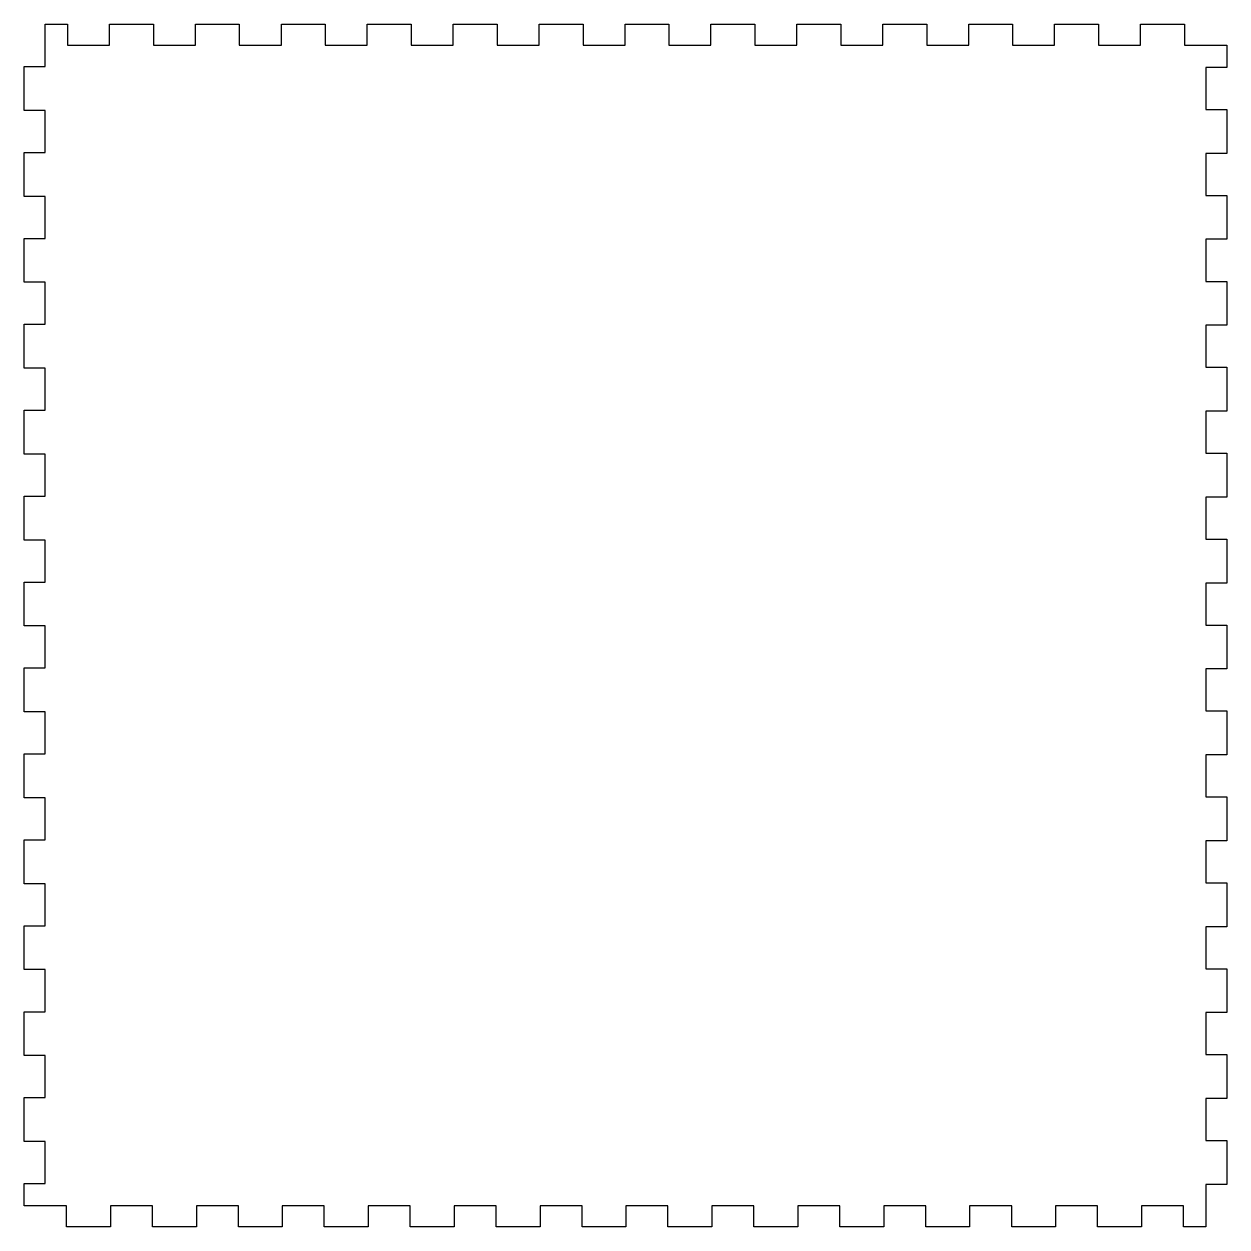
# Model space of a CAD drawing. Header units: millimetres. Extents: x 0 to 280, y 0 to 280.
import ezdxf

# ---------------------------------------------------------------- set-up
doc = ezdxf.new("R2010")
doc.units = ezdxf.units.MM

msp = doc.modelspace()

# ---------------------------------------------------------------- linework, layer by layer
at = {"color": 0}
msp.add_lwpolyline([(275.1, 269.89), (275.1, 260.11), (280, 260.11), (280, 249.89), (275.1, 249.89), (275.1, 240.11), (280, 240.11), (280, 229.89), (275.1, 229.89), (275.1, 220.11), (280, 220.11), (280, 209.89), (275.1, 209.89), (275.1, 200.11), (280, 200.11), (280, 189.89), (275.1, 189.89), (275.1, 180.11), (280, 180.11), (280, 169.89), (275.1, 169.89), (275.1, 160.11), (280, 160.11), (280, 149.89), (275.1, 149.89), (275.1, 140.11), (280, 140.11), (280, 129.89), (275.1, 129.89), (275.1, 120.11), (280, 120.11), (280, 109.89), (275.1, 109.89), (275.1, 100.11), (280, 100.11), (280, 89.89), (275.1, 89.89), (275.1, 80.11), (280, 80.11), (280, 69.89), (275.1, 69.89), (275.1, 60.11), (280, 60.11), (280, 49.89), (275.1, 49.89), (275.1, 40.11), (280, 40.11), (280, 29.89), (275.1, 29.89), (275.1, 20.11), (280, 20.11), (280, 9.89), (275.1, 9.89), (275.1, 0), (269.89, 0), (269.89, 4.9), (260.11, 4.9), (260.11, 0), (249.89, 0), (249.89, 4.9), (240.11, 4.9), (240.11, 0), (229.89, 0), (229.89, 4.9), (220.11, 4.9), (220.11, 0), (209.89, 0), (209.89, 4.9), (200.11, 4.9), (200.11, 0), (189.89, 0), (189.89, 4.9), (180.11, 4.9), (180.11, 0), (169.89, 0), (169.89, 4.9), (160.11, 4.9), (160.11, 0), (149.89, 0), (149.89, 4.9), (140.11, 4.9), (140.11, 0), (129.89, 0), (129.89, 4.9), (120.11, 4.9), (120.11, 0), (109.89, 0), (109.89, 4.9), (100.11, 4.9), (100.11, 0), (89.89, 0), (89.89, 4.9), (80.11, 4.9), (80.11, 0), (69.89, 0), (69.89, 4.9), (60.11, 4.9), (60.11, 0), (49.89, 0), (49.89, 4.9), (40.11, 4.9), (40.11, 0), (29.89, 0), (29.89, 4.9), (20.11, 4.9), (20.11, 0), (9.89, 0), (9.89, 4.9), (0, 4.9), (0, 10.11), (4.9, 10.11), (4.9, 19.89), (0, 19.89), (0, 30.11), (4.9, 30.11), (4.9, 39.89), (0, 39.89), (0, 50.11), (4.9, 50.11), (4.9, 59.89), (0, 59.89), (0, 70.11), (4.9, 70.11), (4.9, 79.89), (0, 79.89), (0, 90.11), (4.9, 90.11), (4.9, 99.89), (0, 99.89), (0, 110.11), (4.9, 110.11), (4.9, 119.89), (0, 119.89), (0, 130.11), (4.9, 130.11), (4.9, 139.89), (0, 139.89), (0, 150.11), (4.9, 150.11), (4.9, 159.89), (0, 159.89), (0, 170.11), (4.9, 170.11), (4.9, 179.89), (0, 179.89), (0, 190.11), (4.9, 190.11), (4.9, 199.89), (0, 199.89), (0, 210.11), (4.9, 210.11), (4.9, 219.89), (0, 219.89), (0, 230.11), (4.9, 230.11), (4.9, 239.89), (0, 239.89), (0, 250.11), (4.9, 250.11), (4.9, 259.89), (0, 259.89), (0, 270.11), (4.9, 270.11), (4.9, 280), (10.11, 280), (10.11, 275.1), (19.89, 275.1), (19.89, 280), (30.11, 280), (30.11, 275.1), (39.89, 275.1), (39.89, 280), (50.11, 280), (50.11, 275.1), (59.89, 275.1), (59.89, 280), (70.11, 280), (70.11, 275.1), (79.89, 275.1), (79.89, 280), (90.11, 280), (90.11, 275.1), (99.89, 275.1), (99.89, 280), (110.11, 280), (110.11, 275.1), (119.89, 275.1), (119.89, 280), (130.11, 280), (130.11, 275.1), (139.89, 275.1), (139.89, 280), (150.11, 280), (150.11, 275.1), (159.89, 275.1), (159.89, 280), (170.11, 280), (170.11, 275.1), (179.89, 275.1), (179.89, 280), (190.11, 280), (190.11, 275.1), (199.89, 275.1), (199.89, 280), (210.11, 280), (210.11, 275.1), (219.89, 275.1), (219.89, 280), (230.11, 280), (230.11, 275.1), (239.89, 275.1), (239.89, 280), (250.11, 280), (250.11, 275.1), (259.89, 275.1), (259.89, 280), (270.11, 280), (270.11, 275.1), (280, 275.1), (280, 269.89), (275.1, 269.89)], dxfattribs=at)

doc.saveas('drawing.dxf')
